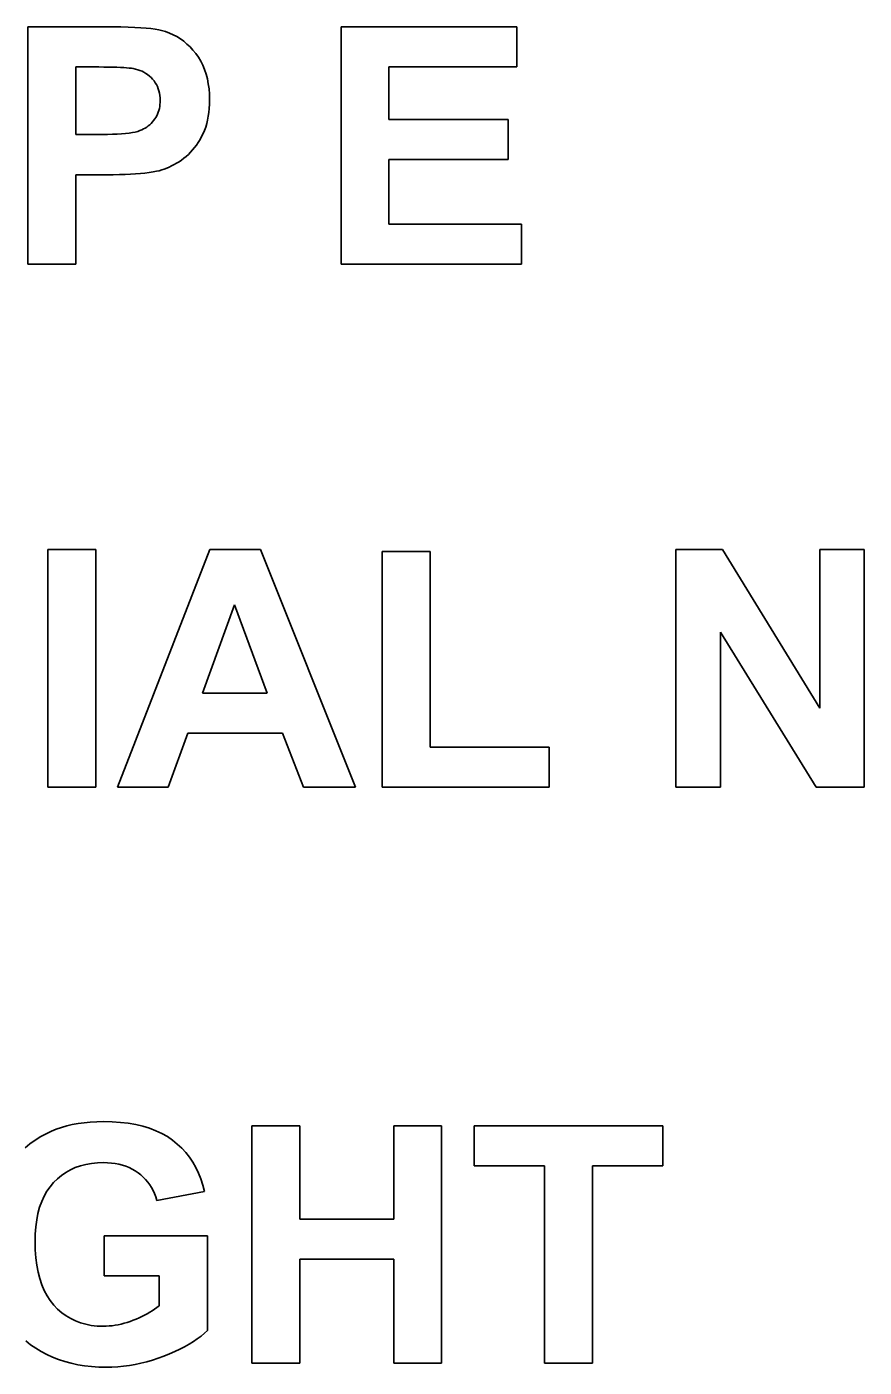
# Model space of a CAD drawing. Extents: x 23 to 587, y 4 to 413.
# Drawn here: x 239.66 to 242.306, y 157.368 to 161.601 of the extents above; entities that cross this region are included whole.
import ezdxf

# ---------------------------------------------------------------- set-up
doc = ezdxf.new("R2010")
doc.units = 0
doc.layers.get('0').update_dxf_attribs({"lineweight": 13})

# ---------------------------------------------------------------- blocks, each defined once
blk = doc.blocks.new('BLOCK7080')
at = {"color": 7, "lineweight": 35, "ltscale": 0.01215}
blk.add_line((-57.906, 42.1655), (-57.42, 42.1655), dxfattribs=at)
at = {"color": 7, "lineweight": 35, "ltscale": 0.0375}
for p, q in [((-57.906, 40.6655), (-57.906, 42.1655)), ((-55.9261, 40.6655), (-55.9261, 42.1655)), ((-57.7785, 37.3637), (-57.7785, 38.8637)), ((-57.4756, 38.8637), (-57.4756, 37.3637)), ((-53.8085, 37.3637), (-53.8085, 38.8637)), ((-52.6185, 38.8637), (-52.6185, 37.3637)), ((-56.4893, 33.725), (-56.4893, 35.225)), ((-55.2901, 35.225), (-55.2901, 33.725))]:
    blk.add_line(p, q, dxfattribs=at)
at = {"color": 7, "lineweight": 35, "ltscale": 0.001333}
blk.add_line((-57.42, 42.1655), (-57.3667, 42.1653), dxfattribs=at)
at = {"color": 7, "lineweight": 35, "ltscale": 0.001237}
blk.add_line((-57.3667, 42.1653), (-57.3172, 42.1646), dxfattribs=at)
at = {"color": 7, "lineweight": 35, "ltscale": 0.001141}
blk.add_line((-57.3172, 42.1646), (-57.2715, 42.1634), dxfattribs=at)
at = {"color": 7, "lineweight": 35, "ltscale": 0.001045}
for p, q in [((-57.2715, 42.1634), (-57.2298, 42.1619)), ((-57.8416, 34.671), (-57.8498, 34.63))]:
    blk.add_line(p, q, dxfattribs=at)
at = {"color": 7, "lineweight": 35, "ltscale": 0.000949882}
blk.add_line((-57.2298, 42.1619), (-57.1918, 42.1598), dxfattribs=at)
at = {"color": 7, "lineweight": 35, "ltscale": 0.027805}
blk.add_line((-55.9261, 42.1655), (-54.8139, 42.1655), dxfattribs=at)
at = {"color": 7, "lineweight": 35, "ltscale": 0.006344}
for p, q in [((-54.8139, 42.1655), (-54.8139, 41.9117)), ((-55.0844, 34.9713), (-55.0844, 35.225)), ((-53.8924, 35.225), (-53.8924, 34.9713))]:
    blk.add_line(p, q, dxfattribs=at)
at = {"color": 7, "lineweight": 35, "ltscale": 0.000854438}
blk.add_line((-57.1918, 42.1598), (-57.1577, 42.1574), dxfattribs=at)
at = {"color": 7, "lineweight": 35, "ltscale": 0.000759812}
blk.add_line((-57.1577, 42.1574), (-57.1275, 42.1544), dxfattribs=at)
at = {"color": 7, "lineweight": 35, "ltscale": 0.000665288}
blk.add_line((-57.1275, 42.1544), (-57.1011, 42.1511), dxfattribs=at)
at = {"color": 7, "lineweight": 35, "ltscale": 0.000571897}
blk.add_line((-57.1011, 42.1511), (-57.0785, 42.1472), dxfattribs=at)
at = {"color": 7, "lineweight": 35, "ltscale": 0.00047955}
blk.add_line((-57.0785, 42.1472), (-57.0598, 42.143), dxfattribs=at)
at = {"color": 7, "lineweight": 35, "ltscale": 0.000661689}
blk.add_line((-57.0598, 42.143), (-57.0345, 42.1354), dxfattribs=at)
at = {"color": 7, "lineweight": 35, "ltscale": 0.000654095}
blk.add_line((-57.0345, 42.1354), (-57.0099, 42.1263), dxfattribs=at)
at = {"color": 7, "lineweight": 35, "ltscale": 0.000650114}
blk.add_line((-57.0099, 42.1263), (-56.9862, 42.1156), dxfattribs=at)
at = {"color": 7, "lineweight": 35, "ltscale": 0.000648731}
blk.add_line((-56.9862, 42.1156), (-56.9634, 42.1033), dxfattribs=at)
at = {"color": 7, "lineweight": 35, "ltscale": 0.000650627}
blk.add_line((-56.9634, 42.1033), (-56.9414, 42.0894), dxfattribs=at)
at = {"color": 7, "lineweight": 35, "ltscale": 0.00065563}
blk.add_line((-56.9414, 42.0894), (-56.9202, 42.0739), dxfattribs=at)
at = {"color": 7, "lineweight": 35, "ltscale": 0.000663548}
blk.add_line((-56.9202, 42.0739), (-56.8999, 42.0568), dxfattribs=at)
at = {"color": 7, "lineweight": 35, "ltscale": 0.000674375}
blk.add_line((-56.8999, 42.0568), (-56.8804, 42.0382), dxfattribs=at)
at = {"color": 7, "lineweight": 35, "ltscale": 0.000687998}
blk.add_line((-56.8804, 42.0382), (-56.8617, 42.018), dxfattribs=at)
at = {"color": 7, "lineweight": 35, "ltscale": 0.000704207}
blk.add_line((-56.8617, 42.018), (-56.8439, 41.9961), dxfattribs=at)
at = {"color": 7, "lineweight": 35, "ltscale": 0.000713516}
blk.add_line((-56.8439, 41.9961), (-56.8274, 41.9729), dxfattribs=at)
at = {"color": 7, "lineweight": 35, "ltscale": 0.010641}
blk.add_line((-57.6031, 41.4861), (-57.6031, 41.9117), dxfattribs=at)
at = {"color": 7, "lineweight": 35, "ltscale": 0.003658}
blk.add_line((-57.6031, 41.9117), (-57.4568, 41.9117), dxfattribs=at)
at = {"color": 7, "lineweight": 35, "ltscale": 0.00079118}
blk.add_line((-57.4568, 41.9117), (-57.4252, 41.9116), dxfattribs=at)
at = {"color": 7, "lineweight": 35, "ltscale": 0.000736464}
blk.add_line((-57.4252, 41.9116), (-57.3957, 41.9113), dxfattribs=at)
at = {"color": 7, "lineweight": 35, "ltscale": 0.000681791}
blk.add_line((-57.3957, 41.9113), (-57.3684, 41.9108), dxfattribs=at)
at = {"color": 7, "lineweight": 35, "ltscale": 0.000627206}
blk.add_line((-57.3684, 41.9108), (-57.3434, 41.9101), dxfattribs=at)
at = {"color": 7, "lineweight": 35, "ltscale": 0.000572673}
blk.add_line((-57.3434, 41.9101), (-57.3205, 41.9092), dxfattribs=at)
at = {"color": 7, "lineweight": 35, "ltscale": 0.000518224}
blk.add_line((-57.3205, 41.9092), (-57.2998, 41.908), dxfattribs=at)
at = {"color": 7, "lineweight": 35, "ltscale": 0.000463915}
blk.add_line((-57.2998, 41.908), (-57.2813, 41.9067), dxfattribs=at)
at = {"color": 7, "lineweight": 35, "ltscale": 0.000717477}
blk.add_line((-56.8274, 41.9729), (-56.8126, 41.9483), dxfattribs=at)
at = {"color": 7, "lineweight": 35, "ltscale": 0.000725204}
blk.add_line((-56.8126, 41.9483), (-56.7996, 41.9224), dxfattribs=at)
at = {"color": 7, "lineweight": 35, "ltscale": 0.000737201}
blk.add_line((-56.7996, 41.9224), (-56.7883, 41.8951), dxfattribs=at)
at = {"color": 7, "lineweight": 35, "ltscale": 0.008313}
blk.add_line((-55.6233, 41.9117), (-55.6233, 41.5792), dxfattribs=at)
at = {"color": 7, "lineweight": 35, "ltscale": 0.020234}
blk.add_line((-54.8139, 41.9117), (-55.6233, 41.9117), dxfattribs=at)
at = {"color": 7, "lineweight": 35, "ltscale": 0.00040979}
blk.add_line((-57.2813, 41.9067), (-57.265, 41.9052), dxfattribs=at)
at = {"color": 7, "lineweight": 35, "ltscale": 0.000356089}
blk.add_line((-57.265, 41.9052), (-57.2508, 41.9034), dxfattribs=at)
at = {"color": 7, "lineweight": 35, "ltscale": 0.000302406}
blk.add_line((-57.2508, 41.9034), (-57.2389, 41.9015), dxfattribs=at)
at = {"color": 7, "lineweight": 35, "ltscale": 0.00036986}
blk.add_line((-57.2389, 41.9015), (-57.2244, 41.8984), dxfattribs=at)
at = {"color": 7, "lineweight": 35, "ltscale": 0.000362343}
blk.add_line((-57.2244, 41.8984), (-57.2104, 41.8946), dxfattribs=at)
at = {"color": 7, "lineweight": 35, "ltscale": 0.000356}
blk.add_line((-57.2104, 41.8946), (-57.197, 41.8899), dxfattribs=at)
at = {"color": 7, "lineweight": 35, "ltscale": 0.00035097}
blk.add_line((-57.197, 41.8899), (-57.184, 41.8845), dxfattribs=at)
at = {"color": 7, "lineweight": 35, "ltscale": 0.000348023}
blk.add_line((-57.184, 41.8845), (-57.1716, 41.8782), dxfattribs=at)
at = {"color": 7, "lineweight": 35, "ltscale": 0.000346155}
blk.add_line((-57.1716, 41.8782), (-57.1597, 41.8712), dxfattribs=at)
at = {"color": 7, "lineweight": 35, "ltscale": 0.000346058}
blk.add_line((-57.1597, 41.8712), (-57.1483, 41.8633), dxfattribs=at)
at = {"color": 7, "lineweight": 35, "ltscale": 0.000347954}
blk.add_line((-57.1483, 41.8633), (-57.1374, 41.8547), dxfattribs=at)
at = {"color": 7, "lineweight": 35, "ltscale": 0.000350922}
blk.add_line((-57.1374, 41.8547), (-57.127, 41.8452), dxfattribs=at)
at = {"color": 7, "lineweight": 35, "ltscale": 0.000355574}
blk.add_line((-57.127, 41.8452), (-57.1171, 41.835), dxfattribs=at)
at = {"color": 7, "lineweight": 35, "ltscale": 0.000356122}
blk.add_line((-57.1171, 41.835), (-57.108, 41.8241), dxfattribs=at)
at = {"color": 7, "lineweight": 35, "ltscale": 0.000352784}
blk.add_line((-57.108, 41.8241), (-57.0998, 41.8126), dxfattribs=at)
at = {"color": 7, "lineweight": 35, "ltscale": 0.000752757}
blk.add_line((-56.7883, 41.8951), (-56.7787, 41.8666), dxfattribs=at)
at = {"color": 7, "lineweight": 35, "ltscale": 0.00077175}
blk.add_line((-56.7787, 41.8666), (-56.7709, 41.8367), dxfattribs=at)
at = {"color": 7, "lineweight": 35, "ltscale": 0.000794809}
blk.add_line((-56.7709, 41.8367), (-56.7648, 41.8055), dxfattribs=at)
at = {"color": 7, "lineweight": 35, "ltscale": 0.000351555}
blk.add_line((-57.0998, 41.8126), (-57.0926, 41.8005), dxfattribs=at)
at = {"color": 7, "lineweight": 35, "ltscale": 0.000352733}
blk.add_line((-57.0926, 41.8005), (-57.0863, 41.7878), dxfattribs=at)
at = {"color": 7, "lineweight": 35, "ltscale": 0.000355811}
blk.add_line((-57.0863, 41.7878), (-57.0811, 41.7746), dxfattribs=at)
at = {"color": 7, "lineweight": 35, "ltscale": 0.000361463}
blk.add_line((-57.0811, 41.7746), (-57.0767, 41.7608), dxfattribs=at)
at = {"color": 7, "lineweight": 35, "ltscale": 0.000369066}
blk.add_line((-57.0767, 41.7608), (-57.0734, 41.7465), dxfattribs=at)
at = {"color": 7, "lineweight": 35, "ltscale": 0.000378251}
blk.add_line((-57.0734, 41.7465), (-57.071, 41.7315), dxfattribs=at)
at = {"color": 7, "lineweight": 35, "ltscale": 0.000819767}
blk.add_line((-56.7648, 41.8055), (-56.7604, 41.773), dxfattribs=at)
at = {"color": 7, "lineweight": 35, "ltscale": 0.00084861}
blk.add_line((-56.7604, 41.773), (-56.7578, 41.7392), dxfattribs=at)
at = {"color": 7, "lineweight": 35, "ltscale": 0.000878794}
blk.add_line((-56.7578, 41.7392), (-56.757, 41.704), dxfattribs=at)
at = {"color": 7, "lineweight": 35, "ltscale": 0.000309908}
blk.add_line((-57.0721, 41.6615), (-57.0745, 41.6493), dxfattribs=at)
at = {"color": 7, "lineweight": 35, "ltscale": 0.000314961}
blk.add_line((-57.0704, 41.674), (-57.0721, 41.6615), dxfattribs=at)
at = {"color": 7, "lineweight": 35, "ltscale": 0.000389248}
blk.add_line((-57.071, 41.7315), (-57.0695, 41.716), dxfattribs=at)
at = {"color": 7, "lineweight": 35, "ltscale": 0.000321458}
blk.add_line((-57.0694, 41.6868), (-57.0704, 41.674), dxfattribs=at)
at = {"color": 7, "lineweight": 35, "ltscale": 0.000402255}
blk.add_line((-57.0695, 41.716), (-57.069, 41.6999), dxfattribs=at)
at = {"color": 7, "lineweight": 35, "ltscale": 0.000328562}
blk.add_line((-57.069, 41.6999), (-57.0694, 41.6868), dxfattribs=at)
at = {"color": 7, "lineweight": 35, "ltscale": 0.000658723}
blk.add_line((-56.7575, 41.6768), (-56.759, 41.6505), dxfattribs=at)
at = {"color": 7, "lineweight": 35, "ltscale": 0.000679913}
blk.add_line((-56.757, 41.704), (-56.7575, 41.6768), dxfattribs=at)
at = {"color": 7, "lineweight": 35, "ltscale": 0.000299227}
blk.add_line((-57.1104, 41.5735), (-57.1181, 41.5643), dxfattribs=at)
at = {"color": 7, "lineweight": 35, "ltscale": 0.000302015}
blk.add_line((-57.1033, 41.5833), (-57.1104, 41.5735), dxfattribs=at)
at = {"color": 7, "lineweight": 35, "ltscale": 0.000302444}
blk.add_line((-57.0968, 41.5935), (-57.1033, 41.5833), dxfattribs=at)
at = {"color": 7, "lineweight": 35, "ltscale": 0.000300509}
blk.add_line((-57.091, 41.604), (-57.0968, 41.5935), dxfattribs=at)
at = {"color": 7, "lineweight": 35, "ltscale": 0.000300158}
blk.add_line((-57.0858, 41.6148), (-57.091, 41.604), dxfattribs=at)
at = {"color": 7, "lineweight": 35, "ltscale": 0.000300618}
blk.add_line((-57.0814, 41.626), (-57.0858, 41.6148), dxfattribs=at)
at = {"color": 7, "lineweight": 35, "ltscale": 0.000302666}
blk.add_line((-57.0776, 41.6375), (-57.0814, 41.626), dxfattribs=at)
at = {"color": 7, "lineweight": 35, "ltscale": 0.000305525}
blk.add_line((-57.0745, 41.6493), (-57.0776, 41.6375), dxfattribs=at)
at = {"color": 7, "lineweight": 35, "ltscale": 0.000585941}
blk.add_line((-56.7695, 41.5769), (-56.775, 41.5541), dxfattribs=at)
at = {"color": 7, "lineweight": 35, "ltscale": 0.00060235}
blk.add_line((-56.765, 41.6006), (-56.7695, 41.5769), dxfattribs=at)
at = {"color": 7, "lineweight": 35, "ltscale": 0.000620016}
blk.add_line((-56.7615, 41.6251), (-56.765, 41.6006), dxfattribs=at)
at = {"color": 7, "lineweight": 35, "ltscale": 0.000638615}
blk.add_line((-56.759, 41.6505), (-56.7615, 41.6251), dxfattribs=at)
at = {"color": 7, "lineweight": 35, "ltscale": 0.018827}
for p, q in [((-55.6233, 41.5792), (-54.8702, 41.5792)), ((-54.8702, 41.3265), (-55.6233, 41.3265)), ((-55.3627, 37.6164), (-54.6097, 37.6164))]:
    blk.add_line(p, q, dxfattribs=at)
at = {"color": 7, "lineweight": 35, "ltscale": 0.006318}
for p, q in [((-54.8702, 41.5792), (-54.8702, 41.3265)), ((-54.7853, 40.9182), (-54.7853, 40.6655)), ((-54.6097, 37.6164), (-54.6097, 37.3637)), ((-57.4224, 34.2765), (-57.4224, 34.5292))]:
    blk.add_line(p, q, dxfattribs=at)
at = {"color": 7, "lineweight": 35, "ltscale": 0.004144}
blk.add_line((-57.4374, 41.4861), (-57.6031, 41.4861), dxfattribs=at)
at = {"color": 7, "lineweight": 35, "ltscale": 0.000865569}
blk.add_line((-57.4028, 41.4863), (-57.4374, 41.4861), dxfattribs=at)
at = {"color": 7, "lineweight": 35, "ltscale": 0.000806624}
blk.add_line((-57.3705, 41.487), (-57.4028, 41.4863), dxfattribs=at)
at = {"color": 7, "lineweight": 35, "ltscale": 0.000747502}
blk.add_line((-57.3406, 41.4882), (-57.3705, 41.487), dxfattribs=at)
at = {"color": 7, "lineweight": 35, "ltscale": 0.000688634}
blk.add_line((-57.3131, 41.4899), (-57.3406, 41.4882), dxfattribs=at)
at = {"color": 7, "lineweight": 35, "ltscale": 0.000630477}
blk.add_line((-57.288, 41.492), (-57.3131, 41.4899), dxfattribs=at)
at = {"color": 7, "lineweight": 35, "ltscale": 0.000572659}
blk.add_line((-57.2652, 41.4946), (-57.288, 41.492), dxfattribs=at)
at = {"color": 7, "lineweight": 35, "ltscale": 0.000515188}
blk.add_line((-57.2449, 41.4976), (-57.2652, 41.4946), dxfattribs=at)
at = {"color": 7, "lineweight": 35, "ltscale": 0.000458867}
blk.add_line((-57.2268, 41.5011), (-57.2449, 41.4976), dxfattribs=at)
at = {"color": 7, "lineweight": 35, "ltscale": 0.000403379}
blk.add_line((-57.2112, 41.5051), (-57.2268, 41.5011), dxfattribs=at)
at = {"color": 7, "lineweight": 35, "ltscale": 0.000349829}
blk.add_line((-57.198, 41.5096), (-57.2112, 41.5051), dxfattribs=at)
at = {"color": 7, "lineweight": 35, "ltscale": 0.0003204}
blk.add_line((-57.1861, 41.5146), (-57.198, 41.5096), dxfattribs=at)
at = {"color": 7, "lineweight": 35, "ltscale": 0.000314071}
blk.add_line((-57.1749, 41.5201), (-57.1861, 41.5146), dxfattribs=at)
at = {"color": 7, "lineweight": 35, "ltscale": 0.000308608}
blk.add_line((-57.1641, 41.5261), (-57.1749, 41.5201), dxfattribs=at)
at = {"color": 7, "lineweight": 35, "ltscale": 0.000304382}
blk.add_line((-57.1538, 41.5327), (-57.1641, 41.5261), dxfattribs=at)
at = {"color": 7, "lineweight": 35, "ltscale": 0.000301012}
blk.add_line((-57.1441, 41.5398), (-57.1538, 41.5327), dxfattribs=at)
at = {"color": 7, "lineweight": 35, "ltscale": 0.000299066}
blk.add_line((-57.1349, 41.5474), (-57.1441, 41.5398), dxfattribs=at)
at = {"color": 7, "lineweight": 35, "ltscale": 0.000297922}
blk.add_line((-57.1262, 41.5556), (-57.1349, 41.5474), dxfattribs=at)
at = {"color": 7, "lineweight": 35, "ltscale": 0.000298213}
blk.add_line((-57.1181, 41.5643), (-57.1262, 41.5556), dxfattribs=at)
at = {"color": 7, "lineweight": 35, "ltscale": 0.000537389}
blk.add_line((-56.7976, 41.491), (-56.8071, 41.4718), dxfattribs=at)
at = {"color": 7, "lineweight": 35, "ltscale": 0.000546844}
blk.add_line((-56.789, 41.5112), (-56.7976, 41.491), dxfattribs=at)
at = {"color": 7, "lineweight": 35, "ltscale": 0.000558216}
blk.add_line((-56.7815, 41.5322), (-56.789, 41.5112), dxfattribs=at)
at = {"color": 7, "lineweight": 35, "ltscale": 0.000571558}
blk.add_line((-56.775, 41.5541), (-56.7815, 41.5322), dxfattribs=at)
at = {"color": 7, "lineweight": 35, "ltscale": 0.000491414}
blk.add_line((-56.8515, 41.4029), (-56.864, 41.3877), dxfattribs=at)
at = {"color": 7, "lineweight": 35, "ltscale": 0.000498697}
blk.add_line((-56.8396, 41.4189), (-56.8515, 41.4029), dxfattribs=at)
at = {"color": 7, "lineweight": 35, "ltscale": 0.000507329}
blk.add_line((-56.8282, 41.4357), (-56.8396, 41.4189), dxfattribs=at)
at = {"color": 7, "lineweight": 35, "ltscale": 0.000517284}
blk.add_line((-56.8174, 41.4533), (-56.8282, 41.4357), dxfattribs=at)
at = {"color": 7, "lineweight": 35, "ltscale": 0.000527539}
blk.add_line((-56.8071, 41.4718), (-56.8174, 41.4533), dxfattribs=at)
at = {"color": 7, "lineweight": 35, "ltscale": 0.000465749}
blk.add_line((-56.9345, 41.3239), (-56.95, 41.3135), dxfattribs=at)
at = {"color": 7, "lineweight": 35, "ltscale": 0.000470832}
blk.add_line((-56.9193, 41.3351), (-56.9345, 41.3239), dxfattribs=at)
at = {"color": 7, "lineweight": 35, "ltscale": 0.000472673}
blk.add_line((-56.9047, 41.347), (-56.9193, 41.3351), dxfattribs=at)
at = {"color": 7, "lineweight": 35, "ltscale": 0.000475179}
blk.add_line((-56.8906, 41.3598), (-56.9047, 41.347), dxfattribs=at)
at = {"color": 7, "lineweight": 35, "ltscale": 0.000479719}
blk.add_line((-56.877, 41.3733), (-56.8906, 41.3598), dxfattribs=at)
at = {"color": 7, "lineweight": 35, "ltscale": 0.000484669}
blk.add_line((-56.864, 41.3877), (-56.877, 41.3733), dxfattribs=at)
at = {"color": 7, "lineweight": 35, "ltscale": 0.010206}
blk.add_line((-55.6233, 41.3265), (-55.6233, 40.9182), dxfattribs=at)
at = {"color": 7, "lineweight": 35, "ltscale": 0.004937}
blk.add_line((-57.4057, 41.2313), (-57.6031, 41.2313), dxfattribs=at)
at = {"color": 7, "lineweight": 35, "ltscale": 0.014146}
blk.add_line((-57.6031, 41.2313), (-57.6031, 40.6655), dxfattribs=at)
at = {"color": 7, "lineweight": 35, "ltscale": 0.001004}
blk.add_line((-57.3655, 41.2315), (-57.4057, 41.2313), dxfattribs=at)
at = {"color": 7, "lineweight": 35, "ltscale": 0.000955534}
blk.add_line((-57.3273, 41.2322), (-57.3655, 41.2315), dxfattribs=at)
at = {"color": 7, "lineweight": 35, "ltscale": 0.000907354}
blk.add_line((-57.291, 41.2332), (-57.3273, 41.2322), dxfattribs=at)
at = {"color": 7, "lineweight": 35, "ltscale": 0.000858914}
blk.add_line((-57.2567, 41.2347), (-57.291, 41.2332), dxfattribs=at)
at = {"color": 7, "lineweight": 35, "ltscale": 0.000811123}
blk.add_line((-57.2243, 41.2367), (-57.2567, 41.2347), dxfattribs=at)
at = {"color": 7, "lineweight": 35, "ltscale": 0.000763318}
blk.add_line((-57.1939, 41.239), (-57.2243, 41.2367), dxfattribs=at)
at = {"color": 7, "lineweight": 35, "ltscale": 0.000715814}
blk.add_line((-57.1654, 41.2418), (-57.1939, 41.239), dxfattribs=at)
at = {"color": 7, "lineweight": 35, "ltscale": 0.000668611}
blk.add_line((-57.1388, 41.2451), (-57.1654, 41.2418), dxfattribs=at)
at = {"color": 7, "lineweight": 35, "ltscale": 0.000621904}
blk.add_line((-57.1142, 41.2487), (-57.1388, 41.2451), dxfattribs=at)
at = {"color": 7, "lineweight": 35, "ltscale": 0.000575755}
blk.add_line((-57.0915, 41.2528), (-57.1142, 41.2487), dxfattribs=at)
at = {"color": 7, "lineweight": 35, "ltscale": 0.000409881}
blk.add_line((-57.0756, 41.2566), (-57.0915, 41.2528), dxfattribs=at)
at = {"color": 7, "lineweight": 35, "ltscale": 0.000413153}
blk.add_line((-57.0597, 41.2612), (-57.0756, 41.2566), dxfattribs=at)
at = {"color": 7, "lineweight": 35, "ltscale": 0.000417326}
blk.add_line((-57.0439, 41.2665), (-57.0597, 41.2612), dxfattribs=at)
at = {"color": 7, "lineweight": 35, "ltscale": 0.000422435}
blk.add_line((-57.0281, 41.2725), (-57.0439, 41.2665), dxfattribs=at)
at = {"color": 7, "lineweight": 35, "ltscale": 0.000427901}
blk.add_line((-57.0124, 41.2793), (-57.0281, 41.2725), dxfattribs=at)
at = {"color": 7, "lineweight": 35, "ltscale": 0.000434253}
blk.add_line((-56.9967, 41.2867), (-57.0124, 41.2793), dxfattribs=at)
at = {"color": 7, "lineweight": 35, "ltscale": 0.00044108}
blk.add_line((-56.9811, 41.2949), (-56.9967, 41.2867), dxfattribs=at)
at = {"color": 7, "lineweight": 35, "ltscale": 0.000449072}
blk.add_line((-56.9655, 41.3039), (-56.9811, 41.2949), dxfattribs=at)
at = {"color": 7, "lineweight": 35, "ltscale": 0.000457084}
blk.add_line((-56.95, 41.3135), (-56.9655, 41.3039), dxfattribs=at)
at = {"color": 7, "lineweight": 35, "ltscale": 0.02095}
blk.add_line((-55.6233, 40.9182), (-54.7853, 40.9182), dxfattribs=at)
at = {"color": 7, "lineweight": 35, "ltscale": 0.007572}
for p, q in [((-57.6031, 40.6655), (-57.906, 40.6655)), ((-57.7785, 38.8637), (-57.4756, 38.8637)), ((-55.6656, 38.8514), (-55.3627, 38.8514)), ((-57.4756, 37.3637), (-57.7785, 37.3637)), ((-56.4893, 35.225), (-56.1864, 35.225)), ((-55.593, 35.225), (-55.2901, 35.225)), ((-56.1864, 33.725), (-56.4893, 33.725)), ((-55.2901, 33.725), (-55.593, 33.725)), ((-54.3365, 33.725), (-54.6393, 33.725))]:
    blk.add_line(p, q, dxfattribs=at)
at = {"color": 7, "lineweight": 35, "ltscale": 0.028522}
blk.add_line((-54.7853, 40.6655), (-55.9261, 40.6655), dxfattribs=at)
at = {"color": 7, "lineweight": 35, "ltscale": 0.040244}
blk.add_line((-57.3395, 37.3637), (-56.7553, 38.8637), dxfattribs=at)
at = {"color": 7, "lineweight": 35, "ltscale": 0.008006}
blk.add_line((-56.7553, 38.8637), (-56.435, 38.8637), dxfattribs=at)
at = {"color": 7, "lineweight": 35, "ltscale": 0.040394}
blk.add_line((-56.435, 38.8637), (-55.8344, 37.3637), dxfattribs=at)
at = {"color": 7, "lineweight": 35, "ltscale": 0.007367}
blk.add_line((-53.8085, 38.8637), (-53.5138, 38.8637), dxfattribs=at)
at = {"color": 7, "lineweight": 35, "ltscale": 0.029372}
blk.add_line((-53.5138, 38.8637), (-52.8999, 37.862), dxfattribs=at)
at = {"color": 7, "lineweight": 35, "ltscale": 0.007034}
for p, q in [((-52.8999, 38.8637), (-52.6185, 38.8637)), ((-53.5271, 37.3637), (-53.8085, 37.3637))]:
    blk.add_line(p, q, dxfattribs=at)
at = {"color": 7, "lineweight": 35, "ltscale": 0.025043}
blk.add_line((-52.8999, 37.862), (-52.8999, 38.8637), dxfattribs=at)
at = {"color": 7, "lineweight": 35, "ltscale": 0.037193}
blk.add_line((-55.6656, 37.3637), (-55.6656, 38.8514), dxfattribs=at)
at = {"color": 7, "lineweight": 35, "ltscale": 0.030875}
blk.add_line((-55.3627, 38.8514), (-55.3627, 37.6164), dxfattribs=at)
at = {"color": 7, "lineweight": 35, "ltscale": 0.014809}
blk.add_line((-56.8013, 37.9571), (-56.5987, 38.5138), dxfattribs=at)
at = {"color": 7, "lineweight": 35, "ltscale": 0.014844}
blk.add_line((-56.5987, 38.5138), (-56.3921, 37.9571), dxfattribs=at)
at = {"color": 7, "lineweight": 35, "ltscale": 0.024454}
blk.add_line((-53.5271, 38.3419), (-53.5271, 37.3637), dxfattribs=at)
at = {"color": 7, "lineweight": 35, "ltscale": 0.02875}
blk.add_line((-52.9224, 37.3637), (-53.5271, 38.3419), dxfattribs=at)
at = {"color": 7, "lineweight": 35, "ltscale": 0.010232}
blk.add_line((-56.3921, 37.9571), (-56.8013, 37.9571), dxfattribs=at)
at = {"color": 7, "lineweight": 35, "ltscale": 0.009063}
blk.add_line((-56.8945, 37.7044), (-57.0183, 37.3637), dxfattribs=at)
at = {"color": 7, "lineweight": 35, "ltscale": 0.01499}
blk.add_line((-56.2949, 37.7044), (-56.8945, 37.7044), dxfattribs=at)
at = {"color": 7, "lineweight": 35, "ltscale": 0.009126}
blk.add_line((-56.1639, 37.3637), (-56.2949, 37.7044), dxfattribs=at)
at = {"color": 7, "lineweight": 35, "ltscale": 0.008032}
blk.add_line((-57.0183, 37.3637), (-57.3395, 37.3637), dxfattribs=at)
at = {"color": 7, "lineweight": 35, "ltscale": 0.008237}
blk.add_line((-55.8344, 37.3637), (-56.1639, 37.3637), dxfattribs=at)
at = {"color": 7, "lineweight": 35, "ltscale": 0.026398}
blk.add_line((-54.6097, 37.3637), (-55.6656, 37.3637), dxfattribs=at)
at = {"color": 7, "lineweight": 35, "ltscale": 0.007597}
blk.add_line((-52.6185, 37.3637), (-52.9224, 37.3637), dxfattribs=at)
at = {"color": 7, "lineweight": 35, "ltscale": 0.000879088}
blk.add_line((-57.6938, 35.214), (-57.66, 35.2237), dxfattribs=at)
at = {"color": 7, "lineweight": 35, "ltscale": 0.000903948}
blk.add_line((-57.66, 35.2237), (-57.6248, 35.2319), dxfattribs=at)
at = {"color": 7, "lineweight": 35, "ltscale": 0.000930784}
blk.add_line((-57.6248, 35.2319), (-57.5881, 35.2386), dxfattribs=at)
at = {"color": 7, "lineweight": 35, "ltscale": 0.000959786}
blk.add_line((-57.5881, 35.2386), (-57.5501, 35.2439), dxfattribs=at)
at = {"color": 7, "lineweight": 35, "ltscale": 0.000990518}
blk.add_line((-57.5501, 35.2439), (-57.5107, 35.2476), dxfattribs=at)
at = {"color": 7, "lineweight": 35, "ltscale": 0.001023}
blk.add_line((-57.5107, 35.2476), (-57.4698, 35.2498), dxfattribs=at)
at = {"color": 7, "lineweight": 35, "ltscale": 0.001057}
blk.add_line((-57.4698, 35.2498), (-57.4275, 35.2506), dxfattribs=at)
at = {"color": 7, "lineweight": 35, "ltscale": 0.001366}
blk.add_line((-57.4275, 35.2506), (-57.3729, 35.2494), dxfattribs=at)
at = {"color": 7, "lineweight": 35, "ltscale": 0.001308}
blk.add_line((-57.3729, 35.2494), (-57.3207, 35.2459), dxfattribs=at)
at = {"color": 7, "lineweight": 35, "ltscale": 0.001252}
blk.add_line((-57.3207, 35.2459), (-57.271, 35.24), dxfattribs=at)
at = {"color": 7, "lineweight": 35, "ltscale": 0.0012}
blk.add_line((-57.271, 35.24), (-57.2236, 35.2319), dxfattribs=at)
at = {"color": 7, "lineweight": 35, "ltscale": 0.001152}
blk.add_line((-57.2236, 35.2319), (-57.1788, 35.2213), dxfattribs=at)
at = {"color": 7, "lineweight": 35, "ltscale": 0.001108}
for p, q in [((-57.1788, 35.2213), (-57.1364, 35.2084)), ((-57.5029, 33.7034), (-57.5469, 33.7083))]:
    blk.add_line(p, q, dxfattribs=at)
at = {"color": 7, "lineweight": 35, "ltscale": 0.014759}
for p, q in [((-56.1864, 35.225), (-56.1864, 34.6346)), ((-55.593, 34.6346), (-55.593, 35.225))]:
    blk.add_line(p, q, dxfattribs=at)
at = {"color": 7, "lineweight": 35, "ltscale": 0.029801}
blk.add_line((-55.0844, 35.225), (-53.8924, 35.225), dxfattribs=at)
at = {"color": 7, "lineweight": 35, "ltscale": 0.001036}
for p, q in [((-57.8588, 35.1336), (-57.8236, 35.1556)), ((-57.0964, 35.1932), (-57.0589, 35.1756))]:
    blk.add_line(p, q, dxfattribs=at)
at = {"color": 7, "lineweight": 35, "ltscale": 0.001054}
blk.add_line((-57.8236, 35.1556), (-57.7867, 35.1759), dxfattribs=at)
at = {"color": 7, "lineweight": 35, "ltscale": 0.000819647}
blk.add_line((-57.7867, 35.1759), (-57.7571, 35.1901), dxfattribs=at)
at = {"color": 7, "lineweight": 35, "ltscale": 0.000837041}
blk.add_line((-57.7571, 35.1901), (-57.7262, 35.2028), dxfattribs=at)
at = {"color": 7, "lineweight": 35, "ltscale": 0.000856534}
blk.add_line((-57.7262, 35.2028), (-57.6938, 35.214), dxfattribs=at)
at = {"color": 7, "lineweight": 35, "ltscale": 0.001069}
for p, q in [((-57.1364, 35.2084), (-57.0964, 35.1932)), ((-57.8414, 34.3001), (-57.8307, 34.2587))]:
    blk.add_line(p, q, dxfattribs=at)
at = {"color": 7, "lineweight": 35, "ltscale": 0.001009}
blk.add_line((-57.0589, 35.1756), (-57.0238, 35.1557), dxfattribs=at)
at = {"color": 7, "lineweight": 35, "ltscale": 0.00098772}
blk.add_line((-57.0238, 35.1557), (-56.9912, 35.1334), dxfattribs=at)
at = {"color": 7, "lineweight": 35, "ltscale": 0.001011}
for p, q in [((-57.9235, 35.0846), (-57.8921, 35.1099)), ((-57.7491, 33.7626), (-57.7859, 33.7794))]:
    blk.add_line(p, q, dxfattribs=at)
at = {"color": 7, "lineweight": 35, "ltscale": 0.001022}
for p, q in [((-57.8921, 35.1099), (-57.8588, 35.1336)), ((-57.8307, 34.2587), (-57.8176, 34.22))]:
    blk.add_line(p, q, dxfattribs=at)
at = {"color": 7, "lineweight": 35, "ltscale": 0.000971121}
blk.add_line((-56.9912, 35.1334), (-56.9609, 35.1091), dxfattribs=at)
at = {"color": 7, "lineweight": 35, "ltscale": 0.000958076}
blk.add_line((-56.9609, 35.1091), (-56.9328, 35.083), dxfattribs=at)
at = {"color": 7, "lineweight": 35, "ltscale": 0.000950333}
blk.add_line((-56.9328, 35.083), (-56.907, 35.0551), dxfattribs=at)
at = {"color": 7, "lineweight": 35, "ltscale": 0.000948034}
blk.add_line((-56.907, 35.0551), (-56.8834, 35.0254), dxfattribs=at)
at = {"color": 7, "lineweight": 35, "ltscale": 0.000857691}
blk.add_line((-57.5733, 34.9716), (-57.6057, 34.9603), dxfattribs=at)
at = {"color": 7, "lineweight": 35, "ltscale": 0.000878131}
blk.add_line((-57.5393, 34.9804), (-57.5733, 34.9716), dxfattribs=at)
at = {"color": 7, "lineweight": 35, "ltscale": 0.000904486}
blk.add_line((-57.5037, 34.9867), (-57.5393, 34.9804), dxfattribs=at)
at = {"color": 7, "lineweight": 35, "ltscale": 0.000936341}
blk.add_line((-57.4664, 34.9905), (-57.5037, 34.9867), dxfattribs=at)
at = {"color": 7, "lineweight": 35, "ltscale": 0.000972678}
blk.add_line((-57.4275, 34.9917), (-57.4664, 34.9905), dxfattribs=at)
at = {"color": 7, "lineweight": 35, "ltscale": 0.000644124}
blk.add_line((-57.4018, 34.9911), (-57.4275, 34.9917), dxfattribs=at)
at = {"color": 7, "lineweight": 35, "ltscale": 0.000624198}
blk.add_line((-57.3769, 34.9892), (-57.4018, 34.9911), dxfattribs=at)
at = {"color": 7, "lineweight": 35, "ltscale": 0.000605748}
blk.add_line((-57.3529, 34.986), (-57.3769, 34.9892), dxfattribs=at)
at = {"color": 7, "lineweight": 35, "ltscale": 0.000589366}
blk.add_line((-57.3297, 34.9815), (-57.3529, 34.986), dxfattribs=at)
at = {"color": 7, "lineweight": 35, "ltscale": 0.000575315}
blk.add_line((-57.3075, 34.9757), (-57.3297, 34.9815), dxfattribs=at)
at = {"color": 7, "lineweight": 35, "ltscale": 0.000563539}
blk.add_line((-57.286, 34.9687), (-57.3075, 34.9757), dxfattribs=at)
at = {"color": 7, "lineweight": 35, "ltscale": 0.000553803}
blk.add_line((-57.2655, 34.9604), (-57.286, 34.9687), dxfattribs=at)
at = {"color": 7, "lineweight": 35, "ltscale": 0.000950652}
blk.add_line((-56.8834, 35.0254), (-56.8621, 34.9939), dxfattribs=at)
at = {"color": 7, "lineweight": 35, "ltscale": 0.000959128}
blk.add_line((-56.8621, 34.9939), (-56.843, 34.9606), dxfattribs=at)
at = {"color": 7, "lineweight": 35, "ltscale": 0.011127}
blk.add_line((-54.6393, 34.9713), (-55.0844, 34.9713), dxfattribs=at)
at = {"color": 7, "lineweight": 35, "ltscale": 0.031156}
for p, q in [((-54.6393, 33.725), (-54.6393, 34.9713)), ((-54.3365, 34.9713), (-54.3365, 33.725))]:
    blk.add_line(p, q, dxfattribs=at)
at = {"color": 7, "lineweight": 35, "ltscale": 0.011102}
blk.add_line((-53.8924, 34.9713), (-54.3365, 34.9713), dxfattribs=at)
at = {"color": 7, "lineweight": 35, "ltscale": 0.000851182}
blk.add_line((-57.719, 34.8898), (-57.7432, 34.8659), dxfattribs=at)
at = {"color": 7, "lineweight": 35, "ltscale": 0.000839498}
blk.add_line((-57.6931, 34.9112), (-57.719, 34.8898), dxfattribs=at)
at = {"color": 7, "lineweight": 35, "ltscale": 0.000833942}
blk.add_line((-57.6656, 34.9301), (-57.6931, 34.9112), dxfattribs=at)
at = {"color": 7, "lineweight": 35, "ltscale": 0.000835021}
blk.add_line((-57.6365, 34.9464), (-57.6656, 34.9301), dxfattribs=at)
at = {"color": 7, "lineweight": 35, "ltscale": 0.000843107}
blk.add_line((-57.6057, 34.9603), (-57.6365, 34.9464), dxfattribs=at)
at = {"color": 7, "lineweight": 35, "ltscale": 0.000547147}
blk.add_line((-57.2458, 34.9508), (-57.2655, 34.9604), dxfattribs=at)
at = {"color": 7, "lineweight": 35, "ltscale": 0.000542962}
blk.add_line((-57.227, 34.9399), (-57.2458, 34.9508), dxfattribs=at)
at = {"color": 7, "lineweight": 35, "ltscale": 0.00054162}
blk.add_line((-57.2091, 34.9278), (-57.227, 34.9399), dxfattribs=at)
at = {"color": 7, "lineweight": 35, "ltscale": 0.000537529}
blk.add_line((-57.1922, 34.9145), (-57.2091, 34.9278), dxfattribs=at)
at = {"color": 7, "lineweight": 35, "ltscale": 0.000531361}
blk.add_line((-57.1763, 34.9003), (-57.1922, 34.9145), dxfattribs=at)
at = {"color": 7, "lineweight": 35, "ltscale": 0.000527393}
blk.add_line((-57.1616, 34.8852), (-57.1763, 34.9003), dxfattribs=at)
at = {"color": 7, "lineweight": 35, "ltscale": 0.000525906}
blk.add_line((-57.148, 34.8692), (-57.1616, 34.8852), dxfattribs=at)
at = {"color": 7, "lineweight": 35, "ltscale": 0.00097287}
blk.add_line((-56.843, 34.9606), (-56.8262, 34.9256), dxfattribs=at)
at = {"color": 7, "lineweight": 35, "ltscale": 0.00099095}
blk.add_line((-56.8262, 34.9256), (-56.8116, 34.8887), dxfattribs=at)
at = {"color": 7, "lineweight": 35, "ltscale": 0.001015}
blk.add_line((-56.8116, 34.8887), (-56.7992, 34.85), dxfattribs=at)
at = {"color": 7, "lineweight": 35, "ltscale": 0.000896593}
blk.add_line((-57.7854, 34.8107), (-57.8029, 34.7794), dxfattribs=at)
at = {"color": 7, "lineweight": 35, "ltscale": 0.000875939}
blk.add_line((-57.7655, 34.8395), (-57.7854, 34.8107), dxfattribs=at)
at = {"color": 7, "lineweight": 35, "ltscale": 0.000863027}
blk.add_line((-57.7432, 34.8659), (-57.7655, 34.8395), dxfattribs=at)
at = {"color": 7, "lineweight": 35, "ltscale": 0.000526796}
blk.add_line((-57.1356, 34.8522), (-57.148, 34.8692), dxfattribs=at)
at = {"color": 7, "lineweight": 35, "ltscale": 0.000530077}
blk.add_line((-57.1242, 34.8343), (-57.1356, 34.8522), dxfattribs=at)
at = {"color": 7, "lineweight": 35, "ltscale": 0.000536257}
blk.add_line((-57.1139, 34.8154), (-57.1242, 34.8343), dxfattribs=at)
at = {"color": 7, "lineweight": 35, "ltscale": 0.000544554}
blk.add_line((-57.1048, 34.7957), (-57.1139, 34.8154), dxfattribs=at)
at = {"color": 7, "lineweight": 35, "ltscale": 0.000555042}
blk.add_line((-57.0968, 34.775), (-57.1048, 34.7957), dxfattribs=at)
at = {"color": 7, "lineweight": 35, "ltscale": 0.007651}
blk.add_line((-56.7891, 34.8096), (-57.0899, 34.7533), dxfattribs=at)
at = {"color": 7, "lineweight": 35, "ltscale": 0.001042}
blk.add_line((-56.7992, 34.85), (-56.7891, 34.8096), dxfattribs=at)
at = {"color": 7, "lineweight": 35, "ltscale": 0.000958697}
blk.add_line((-57.8182, 34.7457), (-57.8311, 34.7096), dxfattribs=at)
at = {"color": 7, "lineweight": 35, "ltscale": 0.000924326}
blk.add_line((-57.8029, 34.7794), (-57.8182, 34.7457), dxfattribs=at)
at = {"color": 7, "lineweight": 35, "ltscale": 0.000567795}
blk.add_line((-57.0899, 34.7533), (-57.0968, 34.775), dxfattribs=at)
at = {"color": 7, "lineweight": 35, "ltscale": 0.001095}
blk.add_line((-57.8498, 34.63), (-57.8557, 34.5866), dxfattribs=at)
at = {"color": 7, "lineweight": 35, "ltscale": 0.000999728}
blk.add_line((-57.8311, 34.7096), (-57.8416, 34.671), dxfattribs=at)
at = {"color": 7, "lineweight": 35, "ltscale": 0.014836}
for p, q in [((-56.1864, 34.6346), (-55.593, 34.6346)), ((-55.593, 34.3809), (-56.1864, 34.3809))]:
    blk.add_line(p, q, dxfattribs=at)
at = {"color": 7, "lineweight": 35, "ltscale": 0.00115}
blk.add_line((-57.8557, 34.5866), (-57.8592, 34.5407), dxfattribs=at)
at = {"color": 7, "lineweight": 35, "ltscale": 0.001208}
blk.add_line((-57.8592, 34.5407), (-57.8604, 34.4924), dxfattribs=at)
at = {"color": 7, "lineweight": 35, "ltscale": 0.001302}
blk.add_line((-57.8604, 34.4924), (-57.8592, 34.4403), dxfattribs=at)
at = {"color": 7, "lineweight": 35, "ltscale": 0.01632}
blk.add_line((-57.4224, 34.5292), (-56.7696, 34.5292), dxfattribs=at)
at = {"color": 7, "lineweight": 35, "ltscale": 0.014939}
blk.add_line((-56.7696, 34.5292), (-56.7696, 33.9317), dxfattribs=at)
at = {"color": 7, "lineweight": 35, "ltscale": 0.001238}
blk.add_line((-57.8592, 34.4403), (-57.8556, 34.3909), dxfattribs=at)
at = {"color": 7, "lineweight": 35, "ltscale": 0.001177}
blk.add_line((-57.8556, 34.3909), (-57.8497, 34.3442), dxfattribs=at)
at = {"color": 7, "lineweight": 35, "ltscale": 0.016397}
for p, q in [((-56.1864, 34.3809), (-56.1864, 33.725)), ((-55.593, 33.725), (-55.593, 34.3809))]:
    blk.add_line(p, q, dxfattribs=at)
at = {"color": 7, "lineweight": 35, "ltscale": 0.001121}
blk.add_line((-57.8497, 34.3442), (-57.8414, 34.3001), dxfattribs=at)
at = {"color": 7, "lineweight": 35, "ltscale": 0.000980166}
blk.add_line((-57.8176, 34.22), (-57.8022, 34.184), dxfattribs=at)
at = {"color": 7, "lineweight": 35, "ltscale": 0.008672}
blk.add_line((-57.0756, 34.2765), (-57.4224, 34.2765), dxfattribs=at)
at = {"color": 7, "lineweight": 35, "ltscale": 0.004758}
blk.add_line((-57.0756, 34.0862), (-57.0756, 34.2765), dxfattribs=at)
at = {"color": 7, "lineweight": 35, "ltscale": 0.000945878}
blk.add_line((-57.8022, 34.184), (-57.7844, 34.1506), dxfattribs=at)
at = {"color": 7, "lineweight": 35, "ltscale": 0.000918798}
blk.add_line((-57.7844, 34.1506), (-57.7642, 34.1199), dxfattribs=at)
at = {"color": 7, "lineweight": 35, "ltscale": 0.000899416}
blk.add_line((-57.7642, 34.1199), (-57.7417, 34.0918), dxfattribs=at)
at = {"color": 7, "lineweight": 35, "ltscale": 0.000881375}
blk.add_line((-57.7417, 34.0918), (-57.7172, 34.0665), dxfattribs=at)
at = {"color": 7, "lineweight": 35, "ltscale": 0.000861978}
blk.add_line((-57.7172, 34.0665), (-57.6912, 34.0438), dxfattribs=at)
at = {"color": 7, "lineweight": 35, "ltscale": 0.000848755}
blk.add_line((-57.6912, 34.0438), (-57.6638, 34.0237), dxfattribs=at)
at = {"color": 7, "lineweight": 35, "ltscale": 0.000472887}
blk.add_line((-57.1676, 34.0281), (-57.1509, 34.037), dxfattribs=at)
at = {"color": 7, "lineweight": 35, "ltscale": 0.000464919}
blk.add_line((-57.1509, 34.037), (-57.1347, 34.0462), dxfattribs=at)
at = {"color": 7, "lineweight": 35, "ltscale": 0.000456941}
blk.add_line((-57.1347, 34.0462), (-57.1191, 34.0557), dxfattribs=at)
at = {"color": 7, "lineweight": 35, "ltscale": 0.000450142}
blk.add_line((-57.1191, 34.0557), (-57.1041, 34.0656), dxfattribs=at)
at = {"color": 7, "lineweight": 35, "ltscale": 0.000443207}
blk.add_line((-57.1041, 34.0656), (-57.0895, 34.0757), dxfattribs=at)
at = {"color": 7, "lineweight": 35, "ltscale": 0.00043693}
blk.add_line((-57.0895, 34.0757), (-57.0756, 34.0862), dxfattribs=at)
at = {"color": 7, "lineweight": 35, "ltscale": 0.000842744}
blk.add_line((-57.6638, 34.0237), (-57.6349, 34.0064), dxfattribs=at)
at = {"color": 7, "lineweight": 35, "ltscale": 0.000843494}
blk.add_line((-57.6349, 34.0064), (-57.6046, 33.9917), dxfattribs=at)
at = {"color": 7, "lineweight": 35, "ltscale": 0.00085068}
blk.add_line((-57.6046, 33.9917), (-57.5727, 33.9797), dxfattribs=at)
at = {"color": 7, "lineweight": 35, "ltscale": 0.00086513}
blk.add_line((-57.5727, 33.9797), (-57.5394, 33.9703), dxfattribs=at)
at = {"color": 7, "lineweight": 35, "ltscale": 0.000885581}
blk.add_line((-57.5394, 33.9703), (-57.5046, 33.9637), dxfattribs=at)
at = {"color": 7, "lineweight": 35, "ltscale": 0.000912109}
blk.add_line((-57.5046, 33.9637), (-57.4683, 33.9596), dxfattribs=at)
at = {"color": 7, "lineweight": 35, "ltscale": 0.000943959}
blk.add_line((-57.4683, 33.9596), (-57.4306, 33.9583), dxfattribs=at)
at = {"color": 7, "lineweight": 35, "ltscale": 0.000475963}
blk.add_line((-57.4306, 33.9583), (-57.4116, 33.9587), dxfattribs=at)
at = {"color": 7, "lineweight": 35, "ltscale": 0.000476912}
blk.add_line((-57.4116, 33.9587), (-57.3925, 33.9598), dxfattribs=at)
at = {"color": 7, "lineweight": 35, "ltscale": 0.000478741}
blk.add_line((-57.3925, 33.9598), (-57.3735, 33.9617), dxfattribs=at)
at = {"color": 7, "lineweight": 35, "ltscale": 0.000481067}
blk.add_line((-57.3735, 33.9617), (-57.3544, 33.9643), dxfattribs=at)
at = {"color": 7, "lineweight": 35, "ltscale": 0.000484421}
blk.add_line((-57.3544, 33.9643), (-57.3353, 33.9676), dxfattribs=at)
at = {"color": 7, "lineweight": 35, "ltscale": 0.00048813}
blk.add_line((-57.3353, 33.9676), (-57.3162, 33.9718), dxfattribs=at)
at = {"color": 7, "lineweight": 35, "ltscale": 0.0004926}
blk.add_line((-57.3162, 33.9718), (-57.2971, 33.9766), dxfattribs=at)
at = {"color": 7, "lineweight": 35, "ltscale": 0.000497864}
blk.add_line((-57.2971, 33.9766), (-57.278, 33.9822), dxfattribs=at)
at = {"color": 7, "lineweight": 35, "ltscale": 0.000503459}
blk.add_line((-57.278, 33.9822), (-57.2589, 33.9886), dxfattribs=at)
at = {"color": 7, "lineweight": 35, "ltscale": 0.000510186}
blk.add_line((-57.2589, 33.9886), (-57.2398, 33.9956), dxfattribs=at)
at = {"color": 7, "lineweight": 35, "ltscale": 0.000508614}
blk.add_line((-57.2398, 33.9956), (-57.2209, 34.0033), dxfattribs=at)
at = {"color": 7, "lineweight": 35, "ltscale": 0.000499219}
blk.add_line((-57.2209, 34.0033), (-57.2026, 34.0112), dxfattribs=at)
at = {"color": 7, "lineweight": 35, "ltscale": 0.000490004}
blk.add_line((-57.2026, 34.0112), (-57.1848, 34.0195), dxfattribs=at)
at = {"color": 7, "lineweight": 35, "ltscale": 0.000481582}
blk.add_line((-57.1848, 34.0195), (-57.1676, 34.0281), dxfattribs=at)
at = {"color": 7, "lineweight": 35, "ltscale": 0.000973182}
blk.add_line((-57.888, 33.8411), (-57.9186, 33.8651), dxfattribs=at)
at = {"color": 7, "lineweight": 35, "ltscale": 0.000754438}
blk.add_line((-56.8344, 33.8784), (-56.8594, 33.8616), dxfattribs=at)
at = {"color": 7, "lineweight": 35, "ltscale": 0.000725777}
blk.add_line((-56.8111, 33.8957), (-56.8344, 33.8784), dxfattribs=at)
at = {"color": 7, "lineweight": 35, "ltscale": 0.000699093}
blk.add_line((-56.7895, 33.9135), (-56.8111, 33.8957), dxfattribs=at)
at = {"color": 7, "lineweight": 35, "ltscale": 0.000673672}
blk.add_line((-56.7696, 33.9317), (-56.7895, 33.9135), dxfattribs=at)
at = {"color": 7, "lineweight": 35, "ltscale": 0.000982782}
blk.add_line((-57.8556, 33.8188), (-57.888, 33.8411), dxfattribs=at)
at = {"color": 7, "lineweight": 35, "ltscale": 0.000996539}
blk.add_line((-57.8215, 33.7982), (-57.8556, 33.8188), dxfattribs=at)
at = {"color": 7, "lineweight": 35, "ltscale": 0.001006}
blk.add_line((-57.7859, 33.7794), (-57.8215, 33.7982), dxfattribs=at)
at = {"color": 7, "lineweight": 35, "ltscale": 0.000950705}
blk.add_line((-57.0101, 33.7838), (-57.0454, 33.7695), dxfattribs=at)
at = {"color": 7, "lineweight": 35, "ltscale": 0.000915609}
blk.add_line((-56.9766, 33.7984), (-57.0101, 33.7838), dxfattribs=at)
at = {"color": 7, "lineweight": 35, "ltscale": 0.000881316}
blk.add_line((-56.9447, 33.8136), (-56.9766, 33.7984), dxfattribs=at)
at = {"color": 7, "lineweight": 35, "ltscale": 0.000847951}
blk.add_line((-56.9146, 33.8291), (-56.9447, 33.8136), dxfattribs=at)
at = {"color": 7, "lineweight": 35, "ltscale": 0.000815597}
blk.add_line((-56.8861, 33.8451), (-56.9146, 33.8291), dxfattribs=at)
at = {"color": 7, "lineweight": 35, "ltscale": 0.000784178}
blk.add_line((-56.8594, 33.8616), (-56.8861, 33.8451), dxfattribs=at)
at = {"color": 7, "lineweight": 35, "ltscale": 0.00102}
blk.add_line((-57.7111, 33.7478), (-57.7491, 33.7626), dxfattribs=at)
at = {"color": 7, "lineweight": 35, "ltscale": 0.001032}
blk.add_line((-57.6718, 33.735), (-57.7111, 33.7478), dxfattribs=at)
at = {"color": 7, "lineweight": 35, "ltscale": 0.001046}
blk.add_line((-57.6314, 33.7241), (-57.6718, 33.735), dxfattribs=at)
at = {"color": 7, "lineweight": 35, "ltscale": 0.001064}
blk.add_line((-57.5898, 33.7152), (-57.6314, 33.7241), dxfattribs=at)
at = {"color": 7, "lineweight": 35, "ltscale": 0.001085}
blk.add_line((-57.5469, 33.7083), (-57.5898, 33.7152), dxfattribs=at)
at = {"color": 7, "lineweight": 35, "ltscale": 0.001134}
blk.add_line((-57.4576, 33.7004), (-57.5029, 33.7034), dxfattribs=at)
at = {"color": 7, "lineweight": 35, "ltscale": 0.001162}
blk.add_line((-57.4112, 33.6994), (-57.4576, 33.7004), dxfattribs=at)
at = {"color": 7, "lineweight": 35, "ltscale": 0.000925041}
blk.add_line((-57.3742, 33.7001), (-57.4112, 33.6994), dxfattribs=at)
at = {"color": 7, "lineweight": 35, "ltscale": 0.000923854}
blk.add_line((-57.3373, 33.7022), (-57.3742, 33.7001), dxfattribs=at)
at = {"color": 7, "lineweight": 35, "ltscale": 0.000924474}
blk.add_line((-57.3005, 33.7057), (-57.3373, 33.7022), dxfattribs=at)
at = {"color": 7, "lineweight": 35, "ltscale": 0.00092618}
blk.add_line((-57.2637, 33.7107), (-57.3005, 33.7057), dxfattribs=at)
at = {"color": 7, "lineweight": 35, "ltscale": 0.000929007}
blk.add_line((-57.2271, 33.717), (-57.2637, 33.7107), dxfattribs=at)
at = {"color": 7, "lineweight": 35, "ltscale": 0.00093352}
blk.add_line((-57.1906, 33.7247), (-57.2271, 33.717), dxfattribs=at)
at = {"color": 7, "lineweight": 35, "ltscale": 0.000938983}
blk.add_line((-57.1542, 33.7338), (-57.1906, 33.7247), dxfattribs=at)
at = {"color": 7, "lineweight": 35, "ltscale": 0.000945904}
blk.add_line((-57.1178, 33.7443), (-57.1542, 33.7338), dxfattribs=at)
at = {"color": 7, "lineweight": 35, "ltscale": 0.000954273}
blk.add_line((-57.0815, 33.7562), (-57.1178, 33.7443), dxfattribs=at)
at = {"color": 7, "lineweight": 35, "ltscale": 0.000963461}
blk.add_line((-57.0454, 33.7695), (-57.0815, 33.7562), dxfattribs=at)

msp = doc.modelspace()

# ---------------------------------------------------------------- block references
at = {"lineweight": 0, "xscale": 0.5, "yscale": 0.5, "zscale": 0.5}
msp.add_blockref('BLOCK7080', (268.6158, 140.5185), dxfattribs=at)

doc.saveas('drawing.dxf')
